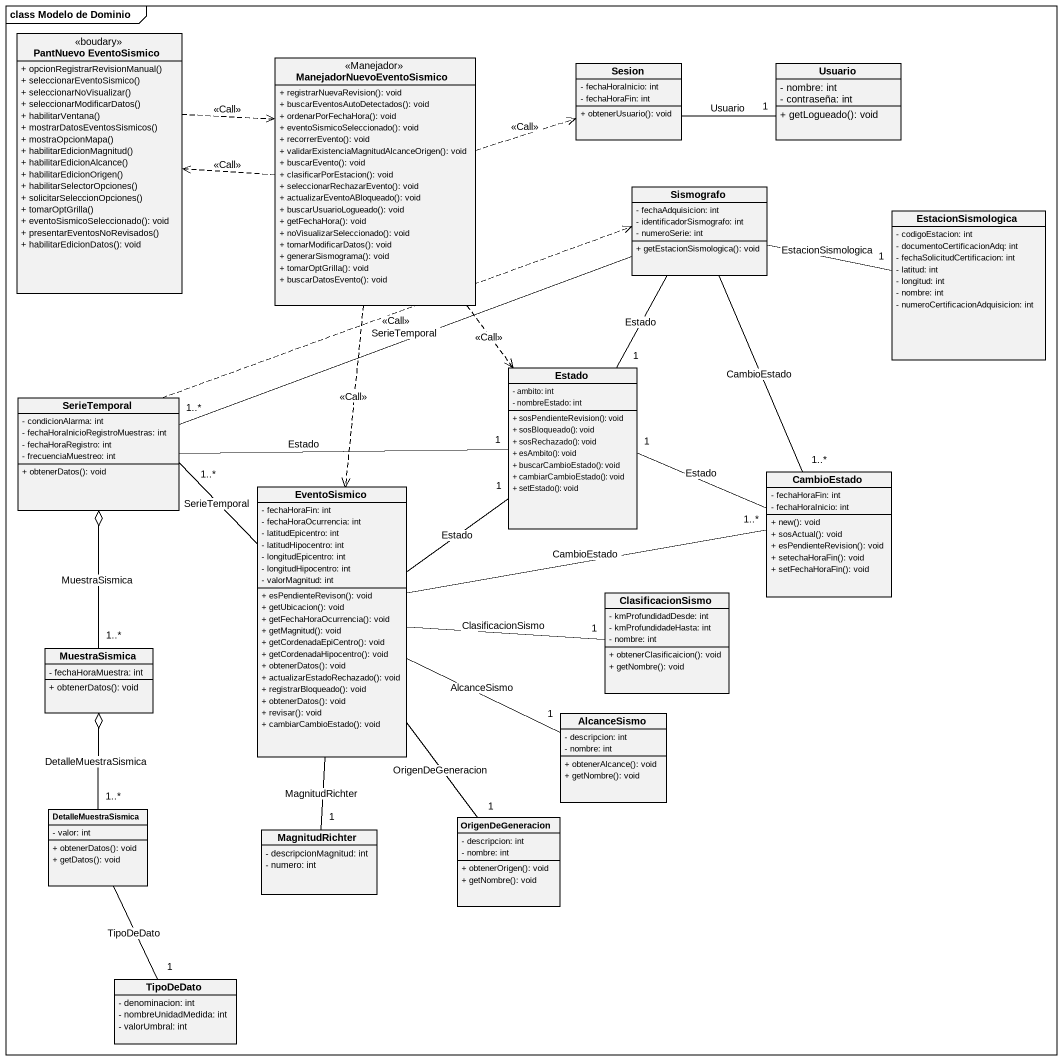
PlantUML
@startuml
mainframe class Modelo de Dominio
hide circle
hide empty members
skinparam classAttributeIconSize 0
class "PantNuevo EventoSismico" as PantNuevo_EventoSismico <<boudary>> {
  + opcionRegistrarRevisionManual()
  + seleccionarEventoSismico()
  + seleccionarNoVisualizar()
  + seleccionarModificarDatos()
  + habilitarVentana()
  + mostrarDatosEventosSismicos()
  + mostraOpcionMapa()
  + habilitarEdicionMagnitud()
  + habilitarEdicionAlcance()
  + habilitarEdicionOrigen()
  + habilitarSelectorOpciones()
  + solicitarSeleccionOpciones()
  + tomarOptGrilla()
  + eventoSismicoSeleccionado(): void
  + presentarEventosNoRevisados()
  + habilitarEdicionDatos(): void
}
class ManejadorNuevoEventoSismico <<Manejador>> {
  + registrarNuevaRevision(): void
  + buscarEventosAutoDetectados(): void
  + ordenarPorFechaHora(): void
  + eventoSismicoSeleccionado(): void
  + recorrerEvento(): void
  + validarExistenciaMagnitudAlcanceOrigen(): void
  + buscarEvento(): void
  + clasificarPorEstacion(): void
  + seleccionarRechazarEvento(): void
  + actualizarEventoABloqueado(): void
  + buscarUsuarioLogueado(): void
  + getFechaHora(): void
  + noVisualizarSeleccionado(): void
  + tomarModificarDatos(): void
  + generarSismograma(): void
  + tomarOptGrilla(): void
  + buscarDatosEvento(): void
}
class Sesion {
  - fechaHoraInicio: int
  - fechaHoraFin: int
  + obtenerUsuario(): void
}
class Usuario {
  - nombre: int
  - contraseña: int
  + getLogueado(): void
}
class Sismografo {
  - fechaAdquisicion: int
  - identificadorSismografo: int
  - numeroSerie: int
  + getEstacionSismologica(): void
}
class EstacionSismologica {
  - codigoEstacion: int
  - documentoCertificacionAdq: int
  - fechaSolicitudCertificacion: int
  - latitud: int
  - longitud: int
  - nombre: int
  - numeroCertificacionAdquisicion: int
}
class Estado {
  - ambito: int
  - nombreEstado: int
  + sosPendienteRevision(): void
  + sosBloqueado(): void
  + sosRechazado(): void
  + esAmbito(): void
  + buscarCambioEstado(): void
  + cambiarCambioEstado(): void
  + setEstado(): void
}
class SerieTemporal {
  - condicionAlarma: int
  - fechaHoraInicioRegistroMuestras: int
  - fechaHoraRegistro: int
  - frecuenciaMuestreo: int
  + obtenerDatos(): void
}
class EventoSismico {
  - fechaHoraFin: int
  - fechaHoraOcurrencia: int
  - latitudEpicentro: int
  - latitudHipocentro: int
  - longitudEpicentro: int
  - longitudHipocentro: int
  - valorMagnitud: int
  + esPendienteRevison(): void
  + getUbicacion(): void
  + getFechaHoraOcurrencia(): void
  + getMagnitud(): void
  + getCordenadaEpiCentro(): void
  + getCordenadaHipocentro(): void
  + obtenerDatos(): void
  + actualizarEstadoRechazado(): void
  + registrarBloqueado(): void
  + obtenerDatos(): void
  + revisar(): void
  + cambiarCambioEstado(): void
}
class CambioEstado {
  - fechaHoraFin: int
  - fechaHoraInicio: int
  + new(): void
  + sosActual(): void
  + esPendienteRevision(): void
  + setechaHoraFin(): void
  + setFechaHoraFin(): void
}
class ClasificacionSismo {
  - kmProfundidadDesde: int
  - kmProfundidadeHasta: int
  - nombre: int
  + obtenerClasificaicion(): void
  + getNombre(): void
}
class MuestraSismica {
  - fechaHoraMuestra: int
  + obtenerDatos(): void
}
class AlcanceSismo {
  - descripcion: int
  - nombre: int
  + obtenerAlcance(): void
  + getNombre(): void
}
class DetalleMuestraSismica {
  - valor: int
  + obtenerDatos(): void
  + getDatos(): void
}
class MagnitudRichter {
  - descripcionMagnitud: int
  - numero: int
}
class OrigenDeGeneracion {
  - descripcion: int
  - nombre: int
  + obtenerOrigen(): void
  + getNombre(): void
}
class TipoDeDato {
  - denominacion: int
  - nombreUnidadMedida: int
  - valorUmbral: int
}
PantNuevo_EventoSismico .right.> ManejadorNuevoEventoSismico : <<Call>>
ManejadorNuevoEventoSismico .left.> PantNuevo_EventoSismico : <<Call>>
ManejadorNuevoEventoSismico .right.> Sesion : <<Call>>
ManejadorNuevoEventoSismico ..> Estado : <<Call>>
ManejadorNuevoEventoSismico ..> EventoSismico : <<Call>>
Sesion -right- "1" Usuario : Usuario
Sismografo -right- "1" EstacionSismologica : EstacionSismologica
Sismografo -- "1" Estado : Estado
Sismografo -- "1..*" CambioEstado : CambioEstado
SerieTemporal .right.> Sismografo : <<Call>>
SerieTemporal "1..*" -right- Sismografo : SerieTemporal
SerieTemporal -right- "1" Estado : Estado
EventoSismico -up- "1" Estado : Estado
EventoSismico -up- "1..*" SerieTemporal : SerieTemporal
EventoSismico -right- "1..*" CambioEstado : CambioEstado
EventoSismico -right- "1" ClasificacionSismo : ClasificacionSismo
EventoSismico -right- "1" AlcanceSismo : AlcanceSismo
EventoSismico -- "1" MagnitudRichter : MagnitudRichter
EventoSismico -- "1" OrigenDeGeneracion : OrigenDeGeneracion
CambioEstado -left- "1" Estado : Estado
MuestraSismica "1..*" -up-o SerieTemporal : MuestraSismica
DetalleMuestraSismica "1..*" -up-o MuestraSismica : DetalleMuestraSismica
DetalleMuestraSismica -- "1" TipoDeDato : TipoDeDato
@enduml
